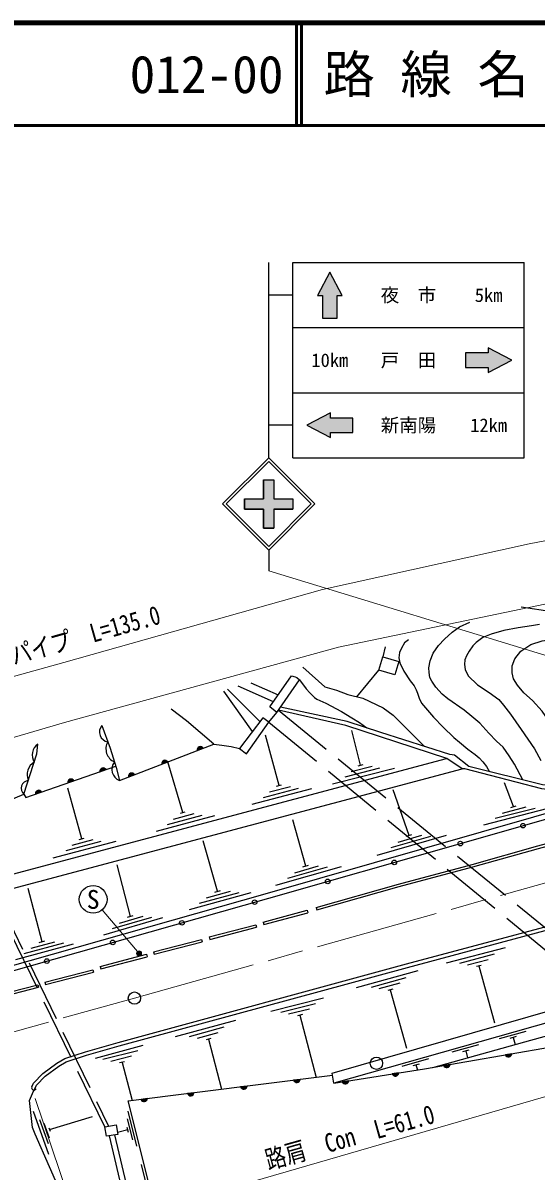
# Model space of a CAD drawing. Units: millimetres at full size, sheet at 1:1000; details may follow other scales. Extents: x 40000 to 680000, y 20000 to 380000.
# Drawn here: x 151141 to 201063, y 268211 to 380000 of the extents above; entities that cross this region are included whole.
import ezdxf
from ezdxf.enums import TextEntityAlignment as Align

# ---------------------------------------------------------------- set-up
doc = ezdxf.new("R2010")
doc.units = ezdxf.units.MM
doc.header["$LTSCALE"] = 1000
doc.linetypes.add('CHAIN', pattern=[18.5, 12, -1.5, 3.5, -1.5])
doc.linetypes.add('DASHED', pattern=[7.5, 6, -1.5])
for name, color, linetype, lineweight in [('M-BGD', 7, 'Continuous', 25), ('M-BMK', 2, 'CHAIN', 13), ('M-BMK-SRVR', 3, 'Continuous', 25), ('M-STR-HTXT', 7, 'Continuous', 13), ('M-STR-STRC', 7, 'Continuous', 25), ('M-TTL', 2, 'Continuous', 140), ('M-TTL-LINE', 7, 'Continuous', 50)]:
    doc.layers.add(name, color=color, linetype=linetype, lineweight=lineweight)
doc.layers.add('M-TTL-TXT', color=7, linetype='Continuous')
doc.styles.add('ＭＳ ゴシック', font='')
doc.styles.get('ＭＳ ゴシック').set_extended_font_data('MS Gothic')

msp = doc.modelspace()

# ---------------------------------------------------------------- hatches: boundary and pattern name
at = {"layer": 'M-BGD'}
for points in [[(168681, 309379), (168097, 309154, -0.84072)], [(159222, 307297), (158631, 307092, -0.84072)], [(165226, 308048), (164642, 307823, -0.84072)], [(156094, 306212), (155503, 306007, -0.84072)], [(162001, 306806), (161417, 306582, -0.84072)], [(152952, 305121), (152361, 304916, -0.84072)], [(198083, 279532), (198699, 279639, -0.84072)], [(192078, 278489), (192695, 278596, -0.84072)], [(187074, 277671), (187692, 277769, -0.84072)], [(172322, 276407), (172943, 276485, -0.84072)], [(177480, 277055), (178100, 277133, -0.84072)], [(182216, 276906), (182834, 277003, -0.84072)], [(162630, 275189), (163251, 275267, -0.84072)], [(167152, 275757), (167772, 275835, -0.84072)]]:
    msp.add_hatch(color=256, dxfattribs=at).paths.add_polyline_path(points)
at = {"layer": 'M-STR-HTXT'}
msp.add_hatch(color=256, dxfattribs=at).paths.add_polyline_path([(162660, 289522, -1), (162221, 289283, -0.41421), (162321, 289622, -0.41421)])
at = {"layer": 'M-STR-STRC'}
for points in [[(181700, 351247), (181700, 353447), (182200, 353447), (181000, 355747), (179800, 353447), (180300, 353447), (180300, 351247)], [(194200, 346464), (196400, 346464), (196400, 345964), (198700, 347164), (196400, 348364), (196400, 347864), (194200, 347864)], [(183250, 341531), (181050, 341531), (181050, 342031), (178750, 340831), (181050, 339631), (181050, 340131), (183250, 340131)], [(174551, 332664), (174550, 330804), (175550, 330803), (175551, 332664), (177410, 332664), (177410, 333664), (175551, 333664), (175552, 335523), (174552, 335524), (174551, 333664), (172690, 333664), (172690, 332664)]]:
    msp.add_hatch(color=256, dxfattribs=at).paths.add_polyline_path(points)

# ---------------------------------------------------------------- linework, layer by layer
at = {"layer": 'M-BGD'}
for p, q in [((186372, 319260), (186148, 318266)), ((183621, 314400), (185777, 316981)), ((175503, 313887), (172094, 315408)), ((173304, 315750), (175984, 314580)), ((173478, 311009), (170670, 314928)), ((171050, 315124), (174199, 311971)), ((183999, 307723), (183150, 311113)), ((176059, 305740), (174752, 310661)), ((168097, 309154), (168681, 309379)), ((143157, 295267), (192361, 308393)), ((164642, 307823), (165226, 308048)), ((166691, 303111), (165226, 308048)), ((181243, 305901), (187292, 307453)), ((182483, 306591), (185873, 307461)), ((183071, 307114), (185106, 307636)), ((183762, 307663), (184236, 307784)), ((141838, 293510), (193870, 307387)), ((158631, 307092), (159222, 307297)), ((161417, 306582), (162001, 306806)), ((155503, 306007), (156094, 306212)), ((156861, 300562), (155515, 305486)), ((173440, 303920), (179237, 305472)), ((174555, 304591), (177936, 305497)), ((175138, 305120), (177166, 305663)), ((175822, 305676), (176296, 305803)), ((188708, 300897), (187166, 305322)), ((198873, 303691), (198011, 306010)), ((152361, 304916), (152952, 305121)), ((165772, 302488), (167798, 303040)), ((166454, 303047), (166927, 303175)), ((195985, 301928), (202253, 303537)), ((197100, 302555), (200974, 303550)), ((197793, 303073), (200117, 303670)), ((198602, 303622), (199144, 303761)), ((164125, 301293), (169823, 302845)), ((165191, 301956), (168568, 302876)), ((178654, 297910), (177407, 302401)), ((185611, 298975), (192352, 300917)), ((186968, 299709), (190812, 300817)), ((187646, 300248), (189952, 300912)), ((188439, 300820), (188977, 300975)), ((154078, 298699), (160203, 300339)), ((155357, 299414), (158738, 300319)), ((155940, 299943), (157969, 300486)), ((156624, 300499), (157098, 300625)), ((170077, 295448), (168686, 300377)), ((161589, 293006), (160300, 298037)), ((175729, 296041), (182126, 297876)), ((176914, 296724), (180759, 297827)), ((177592, 297262), (179899, 297924)), ((178385, 297833), (178923, 297987)), ((152999, 290541), (151644, 295723)), ((167351, 293668), (173330, 295320)), ((168325, 294279), (172181, 295344)), ((169008, 294810), (171322, 295449)), ((169807, 295373), (170347, 295522)), ((158995, 291219), (164738, 292892)), ((159854, 291813), (163694, 292932)), ((160530, 292353), (162834, 293025)), ((161321, 292928), (161858, 293084)), ((174527, 292451), (178782, 293604)), ((174592, 292209), (178847, 293363)), ((178782, 293604), (178847, 293363)), ((179680, 293872), (179749, 293632)), ((169264, 291014), (173791, 292190)), ((169327, 290772), (173854, 291948)), ((173791, 292190), (173854, 291948)), ((174527, 292451), (174592, 292209)), ((163839, 289564), (168502, 290762)), ((168502, 290762), (168565, 290520)), ((169264, 291014), (169327, 290772)), ((150457, 288824), (156060, 290347)), ((151242, 289379), (155102, 290429)), ((151928, 289908), (154244, 290537)), ((152729, 290467), (153269, 290614)), ((163839, 289564), (163902, 289321)), ((163902, 289321), (168565, 290520)), ((192357, 288468), (198083, 289973)), ((158664, 288136), (163168, 289312)), ((158727, 287894), (163231, 289070)), ((163168, 289312), (163231, 289070)), ((197004, 289317), (193619, 288427)), ((196418, 288791), (194387, 288257)), ((153265, 286604), (157927, 287811)), ((153328, 286362), (157989, 287569)), ((157927, 287811), (157989, 287569)), ((158664, 288136), (158727, 287894)), ((183592, 286082), (189604, 287740)), ((195731, 288238), (195257, 288114)), ((195494, 288176), (197031, 282657)), ((147959, 285148), (152598, 286343)), ((152598, 286343), (152660, 286101)), ((153265, 286604), (153328, 286362)), ((188380, 287029), (185007, 286098)), ((187801, 286496), (185777, 285938)), ((148021, 284906), (152660, 286101)), ((175266, 283772), (180388, 285079)), ((187121, 285935), (186649, 285805)), ((186885, 285870), (188460, 280178)), ((179612, 284504), (176218, 283648)), ((179021, 283984), (176985, 283470)), ((165984, 281297), (171842, 282890)), ((178328, 283438), (177853, 283318)), ((178091, 283378), (179674, 277331)), ((170696, 282205), (167319, 281287)), ((200063, 281813), (197465, 281078)), ((170115, 281674), (168089, 281123)), ((169433, 281115), (168960, 280987)), ((169197, 281051), (170462, 276173)), ((199133, 281301), (198527, 281129)), ((198830, 281215), (199024, 280530)), ((158213, 279202), (162832, 280478)), ((162308, 279912), (158911, 279069)), ((195454, 280508), (192856, 279773)), ((194524, 279995), (193918, 279824)), ((194221, 279909), (194408, 279248)), ((198699, 279639), (198083, 279532)), ((161715, 279394), (159677, 278888)), ((161020, 278851), (160545, 278733)), ((160783, 278792), (161773, 275081)), ((190611, 279137), (188013, 278401)), ((189681, 278624), (189075, 278452)), ((189378, 278538), (189514, 278056)), ((192695, 278596), (192078, 278489)), ((187692, 277769), (187074, 277671)), ((172943, 276485), (172322, 276407)), ((178100, 277133), (177480, 277055)), ((182834, 277003), (182216, 276906)), ((163251, 275267), (162630, 275189)), ((167772, 275835), (167152, 275757)), ((152128, 274039), (153618, 269870)), ((162228, 270632), (161380, 274028)), ((152735, 273233), (153576, 270878)), ((153186, 272863), (153690, 271450)), ((153721, 272257), (157893, 273530)), ((161825, 271253), (161317, 273290)), ((153662, 272422), (153779, 272093)), ((160055, 271730), (162655, 260622)), ((161338, 272214), (160326, 271961)), ((161398, 271976), (161279, 272451)), ((159543, 271641), (162142, 260536)), ((163516, 265467), (162669, 268863))]:
    msp.add_line(p, q, dxfattribs=at)
at = {"layer": 'M-BGD', "linetype": 'DASHED'}
for p, q in [((175993, 313083), (214640, 281573)), ((175070, 311927), (213536, 280199)), ((145206, 301971), (159462, 272586)), ((159111, 272524), (144863, 301766))]:
    msp.add_line(p, q, dxfattribs=at)
at = {"layer": 'M-BGD'}
for points in [[(202648, 322671), (199614, 323114)], [(199776, 306300), (198967, 307843), (198442, 308628), (197857, 309489), (197215, 310074), (196487, 310848), (195581, 311833), (194821, 312480), (194087, 313080), (192475, 314193), (191926, 314660), (191319, 315315), (190915, 315926), (190737, 316272), (190666, 316756), (190635, 317221), (190772, 317898), (191067, 318623), (191561, 319368), (192148, 320007), (192890, 320697), (193605, 321207), (194638, 321664)], [(201392, 321424), (200630, 321284), (199311, 321096), (197944, 320845), (196685, 320474), (195891, 320159), (195240, 319671), (194930, 319341), (194572, 318837), (194294, 318366), (194145, 317973), (194109, 317527), (194153, 317054), (194469, 316429), (195357, 315568), (196507, 314820), (197431, 314117), (197897, 313564), (198578, 312682), (199626, 311207), (200927, 309337), (201530, 308192)], [(188648, 319928), (188279, 319632), (187966, 319134), (187765, 318687), (187709, 318184), (187804, 317686), (188212, 316887), (188811, 315956), (189208, 315447), (189409, 315056), (189532, 314729), (189706, 314243), (189935, 313784), (190304, 313304), (191094, 312419), (192039, 311440), (193066, 310432), (193612, 309965), (194434, 309279), (195140, 308763), (195545, 308431), (195872, 308065), (196260, 307586), (196540, 307096)], [(206099, 306312), (205229, 307703), (203630, 309953), (202407, 311925), (201672, 312976), (200733, 314017), (199891, 314789), (199275, 315514), (198883, 316141), (198743, 316730), (198757, 317390), (199004, 318074), (199599, 318834), (200557, 319482), (201665, 319837), (202583, 319957), (204674, 320140), (206867, 320245), (209488, 320264), (211150, 320398)], [(175830, 312848), (175163, 313398), (177257, 316415), (177629, 316328), (177784, 316252), (178044, 316030)], [(178388, 317270), (180517, 315356), (181651, 315041), (182760, 314625), (184208, 314247), (186197, 313305), (187172, 312594), (189347, 310420), (190213, 309550)], [(175070, 311927), (175830, 312848), (178044, 316030)], [(178044, 316030), (178686, 315173), (179068, 314760), (179506, 314328), (179719, 314171), (180608, 313758), (182149, 312944), (183147, 312347), (183897, 311893), (184594, 311360)], [(169714, 309776), (167057, 312033), (165573, 313175)], [(219458, 307400), (218296, 307424), (207864, 306352), (204143, 305397), (203714, 305333), (203259, 305296), (202719, 305312), (202132, 305360), (201624, 305434), (194149, 307370), (193870, 307387), (192400, 308381), (185827, 310535), (182568, 311604), (175993, 313083)], [(219562, 307921), (218252, 307932), (207794, 306747), (204063, 305789), (203669, 305731), (203249, 305697), (202741, 305711), (202177, 305757), (201703, 305826), (194511, 307595), (193115, 308700), (192692, 308757), (185950, 310916), (182674, 311990), (176192, 313369)], [(158817, 311591), (159610, 309395), (160199, 307519), (160523, 306237), (169714, 309776), (170490, 309691), (171406, 309548), (172225, 309340)], [(145681, 302563), (151227, 304901), (152503, 308823), (152581, 309790)], [(179680, 293872), (187695, 296155), (194835, 298065), (201226, 299872), (212778, 302969), (217467, 304251), (221385, 305220), (225105, 306045), (228018, 306667), (231537, 307317), (235014, 307865), (238285, 308366), (243023, 308943), (247143, 309369), (250266, 309621), (254514, 309834)], [(179749, 293632), (187762, 295914), (194902, 297824), (201292, 299631), (212843, 302728), (217530, 304009), (221442, 304977), (225158, 305801), (228067, 306421), (231579, 307070), (235053, 307618), (238319, 308118), (243051, 308695), (247166, 309120), (250282, 309372), (254527, 309585)], [(90098, 271570), (96346, 273322), (107637, 276422), (144845, 286728), (174928, 295261), (211259, 305674), (220124, 307947)], [(90487, 271160), (96480, 272840), (107770, 275940), (144980, 286247), (175066, 294780), (211459, 305166), (220259, 307502)], [(151227, 304901), (151432, 304594), (160166, 307625)], [(152002, 276422), (152169, 276771), (153057, 277699), (154432, 278723), (155200, 279174), (157235, 279832), (160409, 280736), (188455, 288374), (210104, 294169)], [(157895, 259071), (152330, 271799), (152075, 272456), (151764, 275070), (152083, 275777), (152460, 276570), (153290, 277436), (154625, 278431), (155344, 278853), (157337, 279497), (160503, 280399), (188546, 288036), (210168, 293824)], [(210204, 293635), (211527, 285309), (181399, 276777)], [(191010, 278304), (200559, 280956), (208797, 283213), (211941, 283950), (210698, 293728)], [(181399, 276777), (181241, 277733), (211350, 286418)], [(181399, 276777), (190222, 278167), (206674, 281024)], [(165061, 260269), (161377, 275031), (181274, 277532)]]:
    msp.add_lwpolyline(points, dxfattribs=at)
for points in [[(186148, 318266), (187709, 317815), (187338, 316530), (185777, 316981)], [(174469, 312331), (172225, 309340), (172882, 308847), (175070, 311927)], [(159111, 272524), (160194, 272714), (160357, 271783), (159273, 271594)]]:
    msp.add_lwpolyline(points, close=True, dxfattribs=at)
for centre, radius in [((199795, 301838), 225), ((193700, 300098), 225), ((187268, 298262), 225), ((180792, 296414), 225), ((173685, 294388), 225), ((166609, 292382), 225), ((159872, 290470), 225), ((153460, 288652), 225), ((185539, 278700), 600)]:
    msp.add_circle(centre, radius, dxfattribs=at)
for centre, radius, start, end in [((159542, 310958), 962, 138.88527, 260.82806), ((153328, 308734), 1294, 125.27209, 213.06118), ((160626, 309324), 1414, 151.07505, 245.29634), ((168409, 309215), 318, 30.95063, 191.16836), ((152979, 306798), 1433, 120.87095, 203.09103), ((158945, 307143), 318, 29.03099, 189.24872), ((160968, 307325), 1175, 142.51613, 247.74969), ((164954, 307885), 318, 30.95063, 191.16836), ((155817, 306058), 318, 29.03099, 189.24872), ((161729, 306643), 318, 30.95063, 191.16836), ((151724, 305477), 762, 94.747, 229.21499), ((152675, 304967), 318, 29.03099, 189.24872), ((198382, 279639), 318, 199.74195, 359.95968), ((192377, 278597), 318, 199.74195, 359.95968), ((187374, 277774), 318, 198.84341, 359.06115), ((152206, 276326), 225, 154.50859, 334.50859), ((172626, 276500), 318, 197.05412, 357.27185), ((177783, 277148), 318, 197.05412, 357.27185), ((182516, 277008), 318, 198.84341, 359.06115), ((162934, 275282), 318, 197.05412, 357.27185), ((167455, 275850), 318, 197.05412, 357.27185)]:
    msp.add_arc(centre, radius, start, end, dxfattribs=at)
at = {"layer": 'M-BMK'}
msp.add_lwpolyline([(65962, 258284), (161987, 285047), (210057, 298531)], dxfattribs=at)
at = {"layer": 'M-BMK-SRVR'}
msp.add_circle((161987, 285047), 600, dxfattribs=at)
at = {"layer": 'M-STR-HTXT'}
for p, q in [((235704, 308107), (175050, 326664)), ((162440, 289402), (158844, 293631)), ((160186, 252191), (152314, 275287))]:
    msp.add_line(p, q, dxfattribs=at)
for points in [[(87113, 298939), (98092, 301905), (125982, 309637), (155125, 317715), (180292, 324848), (200394, 329293), (209384, 331003), (215105, 331965)], [(87848, 292605), (100356, 296109), (126184, 303368), (155174, 311886), (181841, 319206), (203486, 323725), (211996, 325094), (216383, 325827)], [(156709, 262391), (168248, 265663), (209296, 277570), (213920, 278848)]]:
    msp.add_lwpolyline(points, dxfattribs=at)
msp.add_circle((162440, 289402), 250, dxfattribs=at)
at = {"layer": 'M-STR-STRC'}
for p, q in [((175050, 337664), (175050, 356664)), ((177400, 337664), (177400, 356664)), ((177400, 356664), (199900, 356664)), ((199900, 337664), (199900, 356664)), ((177400, 353497), (175050, 353497)), ((177400, 350331), (199900, 350331)), ((177400, 343997), (199900, 343997)), ((177400, 340831), (175050, 340831)), ((170550, 333164), (175050, 337664)), ((179550, 333164), (175050, 337664)), ((177400, 337664), (199900, 337664)), ((170903, 333164), (175050, 337310)), ((179197, 333164), (175050, 337310)), ((174552, 335524), (174551, 333664)), ((174552, 335524), (175552, 335523)), ((175552, 335523), (175551, 333664)), ((170550, 333164), (175050, 328663)), ((170903, 333164), (175050, 329017)), ((172690, 333664), (174551, 333664)), ((172690, 333664), (172690, 332664)), ((175050, 329017), (179197, 333164)), ((175050, 328664), (179550, 333164)), ((175551, 333664), (177410, 333664)), ((177410, 333664), (177410, 332664)), ((172690, 332664), (174551, 332664)), ((174551, 332664), (174550, 330804)), ((175551, 332664), (175550, 330803)), ((175551, 332664), (177410, 332664)), ((174550, 330804), (175550, 330803)), ((175050, 328664), (175050, 326664))]:
    msp.add_line(p, q, dxfattribs=at)
for points in [[(180300, 351247), (181700, 351247), (181700, 353447), (182200, 353447), (181000, 355747), (179800, 353447), (180300, 353447)], [(194200, 347864), (194200, 346464), (196400, 346464), (196400, 345964), (198700, 347164), (196400, 348364), (196400, 347864)], [(183250, 340131), (183250, 341531), (181050, 341531), (181050, 342031), (178750, 340831), (181050, 339631), (181050, 340131)], [(172690, 333664), (174551, 333664), (174552, 335524), (175552, 335523), (175551, 333664), (177410, 333664), (177410, 332664), (175551, 332664), (175550, 330803), (174550, 330804), (174551, 332664), (172690, 332664)]]:
    msp.add_lwpolyline(points, close=True, dxfattribs=at)
msp.add_circle((157970, 294659), 1350, dxfattribs=at)
at = {"layer": 'M-TTL'}
msp.add_line((680000, 380000), (40000, 380000), dxfattribs=at)
at = {"layer": 'M-TTL-LINE'}
for p, q in [((177750, 380000), (177750, 370000)), ((178250, 380000), (178250, 370000)), ((40000, 370000), (680000, 370000))]:
    msp.add_line(p, q, dxfattribs=at)

# ---------------------------------------------------------------- texts
at = {"layer": 'M-STR-HTXT', "style": 'ＭＳ ゴシック', "width": 0.8}
for s, rotation, p in [('ガードパイプ\u3000L=135.0', 15.754, (154730, 318169)), ('路肩\u3000Con\u3000L=61.0', 15.701, (183334, 270111))]:
    msp.add_text(s, height=1833, rotation=rotation, dxfattribs=at).set_placement(p, align=Align.BOTTOM_CENTER)
at = {"layer": 'M-STR-STRC', "style": 'ＭＳ ゴシック'}
for s, height, p in [('夜\u3000市', 1320, (188650, 353497)), ('5km', 1320, (196450, 353497)), ('10km', 1320, (181000, 347164)), ('戸\u3000田', 1320, (188650, 347164)), ('新南陽', 1320, (188650, 340831)), ('12km', 1320, (196450, 340831)), ('S', 1833, (157970, 294659))]:
    msp.add_text(s, height=height, dxfattribs=at).set_placement(p, align=Align.MIDDLE_CENTER)
at = {"layer": 'M-TTL-TXT', "style": 'ＭＳ ゴシック'}
for s, p in [('012-00', (161521, 375000)), ('路 線 名', (180380, 375000))]:
    msp.add_text(s, height=3666, dxfattribs=at).set_placement(p, align=Align.MIDDLE_LEFT)

doc.saveas('drawing.dxf')
